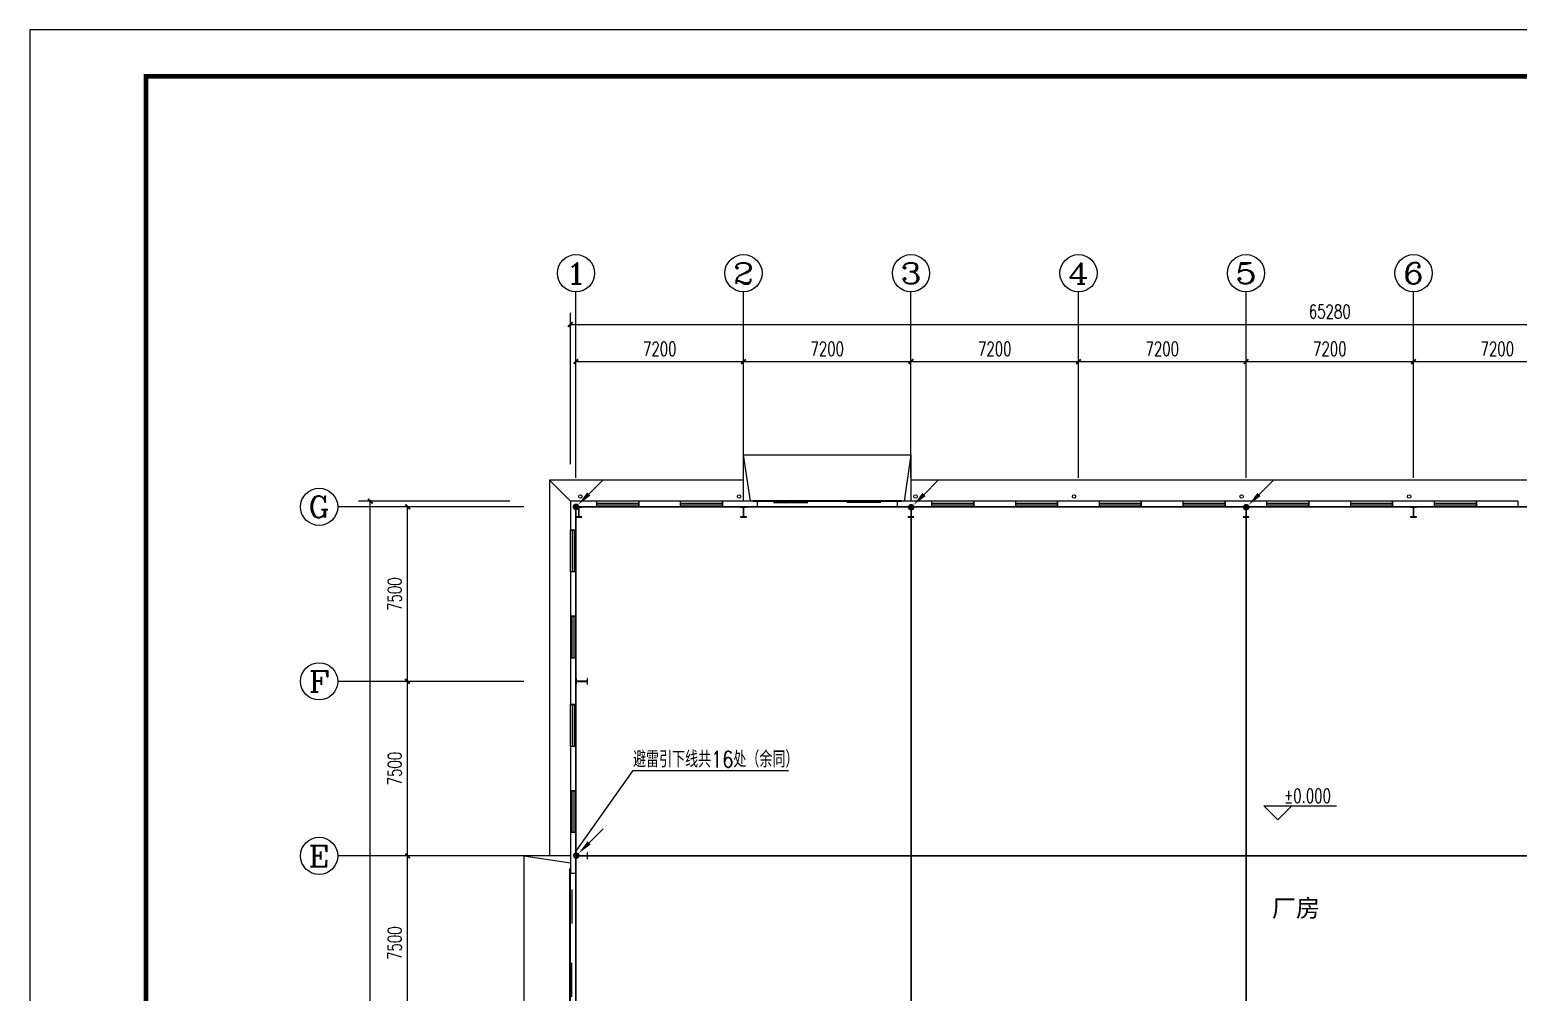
# Model space of a CAD drawing. Extents: x 4929870 to 5205508, y 4505833 to 4862647.
# Drawn here: x 5086708 to 5150684, y 4731134 to 4772496 of the extents above; entities that cross this region are included whole.
import ezdxf
from ezdxf.enums import TextEntityAlignment as Align

# ---------------------------------------------------------------- set-up
doc = ezdxf.new("R2010")
doc.units = 0
doc.header["$LTSCALE"] = 1000
doc.header["$MEASUREMENT"] = 0
doc.linetypes.add('30', pattern=[0])
doc.layers.get('0').update_dxf_attribs({"color": 4, "linetype": 'CONTINUOUS'})
doc.layers.get('Defpoints').update_dxf_attribs({"linetype": 'CONTINUOUS'})
for name, color, linetype in [('AXIS', 3, 'CONTINUOUS'), ('AXIS_TEXT', 7, 'CONTINUOUS'), ('COLUMN', 9, 'CONTINUOUS'), ('DIM_ELEV', 3, 'CONTINUOUS'), ('EVTR', 2, 'CONTINUOUS'), ('killer_tk3.0000', 1, 'CONTINUOUS'), ('LWIRE', 4, 'CONTINUOUS'), ('PUB_TEXT', 7, 'CONTINUOUS'), ('PUB_TITLE', 4, 'CONTINUOUS'), ('WALL', 5, 'CONTINUOUS'), ('WINDOW', 4, 'CONTINUOUS'), ('WIRE-接地', 4, 'CONTINUOUS')]:
    doc.layers.add(name, color=color, linetype=linetype)
doc.styles.add('_HZTXT', font='TXT', dxfattribs={"width": 0.8, "bigfont": 'HZTXT'})
doc.styles.add('_TCH_AXIS', font='COMPLEX', dxfattribs={"bigfont": 'GBCBIG'})
doc.styles.add('_TCH_DIM', font='SIMPLEX', dxfattribs={"bigfont": 'GBCBIG'})
doc.styles.add('_TCH_DIM_T3', font='SIMPLEX', dxfattribs={"width": 0.705882, "bigfont": 'GBCBIG'})
doc.styles.add('COMPLEX', font='COMPLEX')
doc.styles.get("Standard").update_dxf_attribs({"font": 'GBENOR', "bigfont": 'GBCBIG'})
doc.styles.add('TG_LINETYPE', font='SIMPLEX', dxfattribs={"width": 0.8, "height": 3, "bigfont": 'HZTXT'})
doc.styles.add('宋体', font='')
doc.styles.get('宋体').set_extended_font_data('NSimSun')
doc.linetypes.add('TG_E', pattern='A,2,-0.4,["E",TG_LINETYPE,S=0.1,R=0,X=-0.28,Y=-0.15],0', length=2.4)
doc.dimstyles.new('_TCH_ARCH&&200', dxfattribs={"dimtxt": 595, "dimasz": 200, "dimexe": 500, "dimexo": 600, "dimgap": 252.5, "dimtad": 1, "dimdec": 0, "dimzin": 0, "dimdsep": 46, "dimtxsty": '_TCH_DIM_T3', "dimblk": 'ARCHTICK', "dimcen": 0.09, "dimclrt": 7, "dimazin": 2, "dimtfac": 1, "dimtdec": 0, "dimtix": 1, "dimtmove": 2, "dimatfit": 3, "dimfxl": 0, "dimtolj": 1, "dimtzin": 0, "dimarcsym": 0})

# ---------------------------------------------------------------- blocks, each defined once
blk = doc.blocks.new('$TelecSys$00000078')
for p, q in [((1.15, 1.15), (0.55, 0.55)), ((0.104, 0.104), (0.104, 0.104)), ((-0.104, -0.104), (-0.104, -0.104))]:
    blk.add_line(p, q)
at = {"const_width": 0.142}
blk.add_lwpolyline([(-0.071, 0, 1), (0.071, 0, 1)], format="xyb", close=True, dxfattribs=at)
blk.add_solid([(0.62, 0.48), (0.48, 0.62), (0.1, 0.1)])
at = {"width": 0.8, "flags": 9}
blk.add_attdef('A', (0, 0), '', height=0.00002, dxfattribs=at)
blk = doc.blocks.new('_ArchTick')
at = {"color": 0, "linetype": 'ByBlock', "const_width": 0.4}
blk.add_lwpolyline([(-0.5, -0.5), (0.5, 0.5)], dxfattribs=at)
blk = doc.blocks.new('*D169')
at = {"layer": 'AXIS', "color": 0, "lineweight": -2}
for p, q in [((5110184, 4753834), (5110184, 4758734)), ((5117384, 4753834), (5117384, 4758734)), ((5110184, 4758234), (5117384, 4758234))]:
    blk.add_line(p, q, dxfattribs=at)
at = {"layer": 'Defpoints', "color": 0}
for p in [(5117384, 4758234), (5110184, 4753234), (5117384, 4753234)]:
    blk.add_point(p, dxfattribs=at)
at = {"layer": 'AXIS', "color": 0, "lineweight": -2, "xscale": 200, "yscale": 200, "zscale": 200, "rotation": 180}
blk.add_blockref('_ArchTick', (5110184, 4758234), dxfattribs=at)
at = {"layer": 'AXIS', "color": 0, "lineweight": -2, "xscale": 200, "yscale": 200, "zscale": 200}
blk.add_blockref('_ArchTick', (5117384, 4758234), dxfattribs=at)
at = {"layer": 'AXIS', "color": 7, "insert": (5113784, 4758784), "char_height": 595, "attachment_point": 5, "style": '_TCH_DIM_T3'}
blk.add_mtext('\\A1;7200', dxfattribs=at)
blk = doc.blocks.new('*D170')
at = {"layer": 'AXIS', "color": 0, "lineweight": -2}
for p, q in [((5117384, 4753834), (5117384, 4758734)), ((5124584, 4753834), (5124584, 4758734)), ((5117384, 4758234), (5124584, 4758234))]:
    blk.add_line(p, q, dxfattribs=at)
at = {"layer": 'Defpoints', "color": 0}
for p in [(5124584, 4758234), (5117384, 4753234), (5124584, 4753234)]:
    blk.add_point(p, dxfattribs=at)
at = {"layer": 'AXIS', "color": 0, "lineweight": -2, "xscale": 200, "yscale": 200, "zscale": 200, "rotation": 180}
blk.add_blockref('_ArchTick', (5117384, 4758234), dxfattribs=at)
at = {"layer": 'AXIS', "color": 0, "lineweight": -2, "xscale": 200, "yscale": 200, "zscale": 200}
blk.add_blockref('_ArchTick', (5124584, 4758234), dxfattribs=at)
at = {"layer": 'AXIS', "color": 7, "insert": (5120984, 4758784), "char_height": 595, "attachment_point": 5, "style": '_TCH_DIM_T3'}
blk.add_mtext('\\A1;7200', dxfattribs=at)
blk = doc.blocks.new('*D171')
at = {"layer": 'AXIS', "color": 0, "lineweight": -2}
for p, q in [((5124584, 4753834), (5124584, 4758734)), ((5131784, 4753834), (5131784, 4758734)), ((5124584, 4758234), (5131784, 4758234))]:
    blk.add_line(p, q, dxfattribs=at)
at = {"layer": 'Defpoints', "color": 0}
for p in [(5131784, 4758234), (5124584, 4753234), (5131784, 4753234)]:
    blk.add_point(p, dxfattribs=at)
at = {"layer": 'AXIS', "color": 0, "lineweight": -2, "xscale": 200, "yscale": 200, "zscale": 200, "rotation": 180}
blk.add_blockref('_ArchTick', (5124584, 4758234), dxfattribs=at)
at = {"layer": 'AXIS', "color": 0, "lineweight": -2, "xscale": 200, "yscale": 200, "zscale": 200}
blk.add_blockref('_ArchTick', (5131784, 4758234), dxfattribs=at)
at = {"layer": 'AXIS', "color": 7, "insert": (5128184, 4758784), "char_height": 595, "attachment_point": 5, "style": '_TCH_DIM_T3'}
blk.add_mtext('\\A1;7200', dxfattribs=at)
blk = doc.blocks.new('*D172')
at = {"layer": 'AXIS', "color": 0, "lineweight": -2}
for p, q in [((5131784, 4753834), (5131784, 4758734)), ((5138984, 4753834), (5138984, 4758734)), ((5131784, 4758234), (5138984, 4758234))]:
    blk.add_line(p, q, dxfattribs=at)
at = {"layer": 'Defpoints', "color": 0}
for p in [(5138984, 4758234), (5131784, 4753234), (5138984, 4753234)]:
    blk.add_point(p, dxfattribs=at)
at = {"layer": 'AXIS', "color": 0, "lineweight": -2, "xscale": 200, "yscale": 200, "zscale": 200, "rotation": 180}
blk.add_blockref('_ArchTick', (5131784, 4758234), dxfattribs=at)
at = {"layer": 'AXIS', "color": 0, "lineweight": -2, "xscale": 200, "yscale": 200, "zscale": 200}
blk.add_blockref('_ArchTick', (5138984, 4758234), dxfattribs=at)
at = {"layer": 'AXIS', "color": 7, "insert": (5135384, 4758784), "char_height": 595, "attachment_point": 5, "style": '_TCH_DIM_T3'}
blk.add_mtext('\\A1;7200', dxfattribs=at)
blk = doc.blocks.new('*D173')
at = {"layer": 'AXIS', "color": 0, "lineweight": -2}
for p, q in [((5138984, 4753834), (5138984, 4758734)), ((5146184, 4753834), (5146184, 4758734)), ((5138984, 4758234), (5146184, 4758234))]:
    blk.add_line(p, q, dxfattribs=at)
at = {"layer": 'Defpoints', "color": 0}
for p in [(5146184, 4758234), (5138984, 4753234), (5146184, 4753234)]:
    blk.add_point(p, dxfattribs=at)
at = {"layer": 'AXIS', "color": 0, "lineweight": -2, "xscale": 200, "yscale": 200, "zscale": 200, "rotation": 180}
blk.add_blockref('_ArchTick', (5138984, 4758234), dxfattribs=at)
at = {"layer": 'AXIS', "color": 0, "lineweight": -2, "xscale": 200, "yscale": 200, "zscale": 200}
blk.add_blockref('_ArchTick', (5146184, 4758234), dxfattribs=at)
at = {"layer": 'AXIS', "color": 7, "insert": (5142584, 4758784), "char_height": 595, "attachment_point": 5, "style": '_TCH_DIM_T3'}
blk.add_mtext('\\A1;7200', dxfattribs=at)
blk = doc.blocks.new('*D174')
at = {"layer": 'AXIS', "color": 0, "lineweight": -2}
for p, q in [((5146184, 4753834), (5146184, 4758734)), ((5153384, 4753834), (5153384, 4758734)), ((5146184, 4758234), (5153384, 4758234))]:
    blk.add_line(p, q, dxfattribs=at)
at = {"layer": 'Defpoints', "color": 0}
for p in [(5153384, 4758234), (5146184, 4753234), (5153384, 4753234)]:
    blk.add_point(p, dxfattribs=at)
at = {"layer": 'AXIS', "color": 0, "lineweight": -2, "xscale": 200, "yscale": 200, "zscale": 200, "rotation": 180}
blk.add_blockref('_ArchTick', (5146184, 4758234), dxfattribs=at)
at = {"layer": 'AXIS', "color": 0, "lineweight": -2, "xscale": 200, "yscale": 200, "zscale": 200}
blk.add_blockref('_ArchTick', (5153384, 4758234), dxfattribs=at)
at = {"layer": 'AXIS', "color": 7, "insert": (5149784, 4758784), "char_height": 595, "attachment_point": 5, "style": '_TCH_DIM_T3'}
blk.add_mtext('\\A1;7200', dxfattribs=at)
blk = doc.blocks.new('*D178')
at = {"layer": 'AXIS', "color": 0, "lineweight": -2}
for p, q in [((5109944, 4753834), (5109944, 4760334)), ((5109944, 4759834), (5175224, 4759834)), ((5175224, 4753834), (5175224, 4760334))]:
    blk.add_line(p, q, dxfattribs=at)
at = {"layer": 'Defpoints', "color": 0}
for p in [(5175224, 4759834), (5109944, 4753234), (5175224, 4753234)]:
    blk.add_point(p, dxfattribs=at)
at = {"layer": 'AXIS', "color": 0, "lineweight": -2, "xscale": 200, "yscale": 200, "zscale": 200, "rotation": 180}
blk.add_blockref('_ArchTick', (5109944, 4759834), dxfattribs=at)
at = {"layer": 'AXIS', "color": 0, "lineweight": -2, "xscale": 200, "yscale": 200, "zscale": 200}
blk.add_blockref('_ArchTick', (5175224, 4759834), dxfattribs=at)
at = {"layer": 'AXIS', "color": 7, "insert": (5142584, 4760384), "char_height": 595, "attachment_point": 5, "style": '_TCH_DIM_T3'}
blk.add_mtext('\\A1;65280', dxfattribs=at)
blk = doc.blocks.new('*D199')
at = {"layer": 'AXIS', "color": 0, "lineweight": -2}
for p, q in [((5107344, 4736994), (5102444, 4736994)), ((5102944, 4729494), (5102944, 4736994)), ((5107344, 4729494), (5102444, 4729494))]:
    blk.add_line(p, q, dxfattribs=at)
at = {"layer": 'Defpoints', "color": 0}
for p in [(5102944, 4736994), (5107944, 4736994), (5107944, 4729494)]:
    blk.add_point(p, dxfattribs=at)
at = {"layer": 'AXIS', "color": 0, "lineweight": -2, "xscale": 200, "yscale": 200, "zscale": 200}
for p, rotation in [((5102944, 4736994), 90), ((5102944, 4729494), 270)]:
    blk.add_blockref('_ArchTick', p, dxfattribs=dict(at, rotation=rotation))
at = {"layer": 'AXIS', "color": 7, "insert": (5102394, 4733244), "char_height": 595, "attachment_point": 5, "rotation": 90, "style": '_TCH_DIM_T3'}
blk.add_mtext('\\A1;7500', dxfattribs=at)
blk = doc.blocks.new('*D200')
at = {"layer": 'AXIS', "color": 0, "lineweight": -2}
for p, q in [((5107344, 4744494), (5102444, 4744494)), ((5102944, 4736994), (5102944, 4744494)), ((5107344, 4736994), (5102444, 4736994))]:
    blk.add_line(p, q, dxfattribs=at)
at = {"layer": 'Defpoints', "color": 0}
for p in [(5102944, 4744494), (5107944, 4744494), (5107944, 4736994)]:
    blk.add_point(p, dxfattribs=at)
at = {"layer": 'AXIS', "color": 0, "lineweight": -2, "xscale": 200, "yscale": 200, "zscale": 200}
for p, rotation in [((5102944, 4744494), 90), ((5102944, 4736994), 270)]:
    blk.add_blockref('_ArchTick', p, dxfattribs=dict(at, rotation=rotation))
at = {"layer": 'AXIS', "color": 7, "insert": (5102394, 4740744), "char_height": 595, "attachment_point": 5, "rotation": 90, "style": '_TCH_DIM_T3'}
blk.add_mtext('\\A1;7500', dxfattribs=at)
blk = doc.blocks.new('*D201')
at = {"layer": 'AXIS', "color": 0, "lineweight": -2}
for p, q in [((5107344, 4751994), (5102444, 4751994)), ((5102944, 4744494), (5102944, 4751994)), ((5107344, 4744494), (5102444, 4744494))]:
    blk.add_line(p, q, dxfattribs=at)
at = {"layer": 'Defpoints', "color": 0}
for p in [(5102944, 4751994), (5107944, 4751994), (5107944, 4744494)]:
    blk.add_point(p, dxfattribs=at)
at = {"layer": 'AXIS', "color": 0, "lineweight": -2, "xscale": 200, "yscale": 200, "zscale": 200}
for p, rotation in [((5102944, 4751994), 90), ((5102944, 4744494), 270)]:
    blk.add_blockref('_ArchTick', p, dxfattribs=dict(at, rotation=rotation))
at = {"layer": 'AXIS', "color": 7, "insert": (5102394, 4748244), "char_height": 595, "attachment_point": 5, "rotation": 90, "style": '_TCH_DIM_T3'}
blk.add_mtext('\\A1;7500', dxfattribs=at)
blk = doc.blocks.new('*D202')
at = {"layer": 'AXIS', "color": 0, "lineweight": -2}
for p, q in [((5107344, 4752234), (5100844, 4752234)), ((5101344, 4706754), (5101344, 4752234)), ((5107344, 4706754), (5100844, 4706754))]:
    blk.add_line(p, q, dxfattribs=at)
at = {"layer": 'Defpoints', "color": 0}
for p in [(5101344, 4752234), (5107944, 4752234), (5107944, 4706754)]:
    blk.add_point(p, dxfattribs=at)
at = {"layer": 'AXIS', "color": 0, "lineweight": -2, "xscale": 200, "yscale": 200, "zscale": 200}
for p, rotation in [((5101344, 4752234), 90), ((5101344, 4706754), 270)]:
    blk.add_blockref('_ArchTick', p, dxfattribs=dict(at, rotation=rotation))
at = {"layer": 'AXIS', "color": 7, "insert": (5100794, 4729494), "char_height": 595, "attachment_point": 5, "rotation": 90, "style": '_TCH_DIM_T3'}
blk.add_mtext('\\A1;45480', dxfattribs=at)
blk = doc.blocks.new('$TCHSYS$WIN2D')
for p, q in [((-0.5, 0.5), (0.5, 0.5)), ((-0.5, 0.5), (-0.5, -0.5)), ((0.5, 0.5), (0.5, -0.5)), ((0.5, 0.167), (-0.5, 0.167)), ((0.5, -0.167), (-0.5, -0.167)), ((-0.5, -0.5), (0.5, -0.5))]:
    blk.add_line(p, q)
blk = doc.blocks.new('$DorLib2D$00000130')
at = {"color": 0, "linetype": 'Continuous'}
for p, q in [((-0.533, 0.66), (-0.533, 0.513)), ((0, 0.66), (-0.533, 0.66)), ((0, 0.513), (0, 0.66)), ((0.533, 0.66), (0, 0.66)), ((0.533, 0.66), (0.533, 0.513)), ((0, 0.513), (-0.533, 0.513)), ((0.533, 0.513), (0, 0.513)), ((-0.385, 0.269), (-0.14, 0.269)), ((-0.385, 0.269), (-0.3, 0.214)), ((-0.3, 0.214), (-0.3, 0.269)), ((0.385, 0.269), (0.14, 0.269)), ((0.3, 0.214), (0.3, 0.269)), ((0.385, 0.269), (0.3, 0.214))]:
    blk.add_line(p, q, dxfattribs=at)
blk = doc.blocks.new('_AXISO')
blk.add_circle((0, 0), 0.5)
at = {"layer": 'AXIS_TEXT', "style": 'COMPLEX', "width": 1.041667}
blk.add_attdef('A', text='', height=0.56, dxfattribs=at).set_placement((-0.25, -0.28), (0.25, -0.28), align=Align.FIT)

msp = doc.modelspace()

# ---------------------------------------------------------------- linework, layer by layer
at = {"color": 0}
msp.add_line((5110183.9, 4737188.4), (5112637, 4740666.9), dxfattribs=at)
msp.add_line((5107943.9, 4736993.6), (5109943.9, 4736693.6))
for points in [[(5117383.9, 4752233.6), (5117383.9, 4754233.6), (5124583.9, 4754233.6), (5124583.9, 4752233.6)], [(5117683.9, 4752233.6), (5117383.9, 4754233.6), (5124583.9, 4754233.6), (5124283.9, 4752233.6)], [(5117383.9, 4753133.6), (5109043.9, 4753133.6), (5109043.9, 4736993.6)], [(5109943.9, 4752233.6), (5109043.9, 4753133.6)], [(5160583.9, 4753133.6), (5124583.9, 4753133.6)], [(5109943.9, 4736993.6), (5107943.9, 4736993.6), (5107943.9, 4729493.6), (5109943.9, 4729493.6)]]:
    msp.add_lwpolyline(points)
at = {"layer": 'AXIS'}
for p, q in [((5110183.9, 4753233.6), (5110183.9, 4761233.6)), ((5117383.9, 4753233.6), (5117383.9, 4761233.6)), ((5124583.9, 4753233.6), (5124583.9, 4761233.6)), ((5131783.9, 4753233.6), (5131783.9, 4761233.6)), ((5138983.9, 4753233.6), (5138983.9, 4761233.6)), ((5146183.9, 4753233.6), (5146183.9, 4761233.6)), ((5107943.9, 4751993.6), (5099943.9, 4751993.6)), ((5107943.9, 4744493.6), (5099943.9, 4744493.6)), ((5107943.9, 4736993.6), (5099943.9, 4736993.6))]:
    msp.add_line(p, q, dxfattribs=at)
at = {"layer": 'COLUMN', "color": 5}
for p, q in [((5110433.9, 4751993.6), (5110183.9, 4751993.6)), ((5110183.9, 4751993.6), (5110183.9, 4751975.6)), ((5110183.9, 4751975.6), (5110298.9, 4751975.6)), ((5110298.9, 4751561.6), (5110183.9, 4751561.6)), ((5110183.9, 4751561.6), (5110183.9, 4751543.6)), ((5110183.9, 4751543.6), (5110433.9, 4751543.6)), ((5110298.9, 4751975.6), (5110303.9, 4751970.6)), ((5110303.9, 4751566.6), (5110298.9, 4751561.6)), ((5110303.9, 4751970.6), (5110303.9, 4751566.6)), ((5110313.9, 4751970.6), (5110318.9, 4751975.6)), ((5110313.9, 4751566.6), (5110313.9, 4751970.6)), ((5110318.9, 4751561.6), (5110313.9, 4751566.6)), ((5110318.9, 4751975.6), (5110433.9, 4751975.6)), ((5110433.9, 4751561.6), (5110318.9, 4751561.6)), ((5110433.9, 4751975.6), (5110433.9, 4751993.6)), ((5110433.9, 4751543.6), (5110433.9, 4751561.6)), ((5117508.9, 4751993.6), (5117258.9, 4751993.6)), ((5117258.9, 4751993.6), (5117258.9, 4751975.6)), ((5117258.9, 4751975.6), (5117373.9, 4751975.6)), ((5117373.9, 4751561.6), (5117258.9, 4751561.6)), ((5117258.9, 4751561.6), (5117258.9, 4751543.6)), ((5117258.9, 4751543.6), (5117508.9, 4751543.6)), ((5117373.9, 4751975.6), (5117378.9, 4751970.6)), ((5117378.9, 4751566.6), (5117373.9, 4751561.6)), ((5117378.9, 4751970.6), (5117378.9, 4751566.6)), ((5117388.9, 4751970.6), (5117393.9, 4751975.6)), ((5117388.9, 4751566.6), (5117388.9, 4751970.6)), ((5117393.9, 4751561.6), (5117388.9, 4751566.6)), ((5117393.9, 4751975.6), (5117508.9, 4751975.6)), ((5117508.9, 4751561.6), (5117393.9, 4751561.6)), ((5117508.9, 4751975.6), (5117508.9, 4751993.6)), ((5117508.9, 4751543.6), (5117508.9, 4751561.6)), ((5124708.9, 4751993.6), (5124458.9, 4751993.6)), ((5124458.9, 4751993.6), (5124458.9, 4751975.6)), ((5124458.9, 4751975.6), (5124573.9, 4751975.6)), ((5124573.9, 4751561.6), (5124458.9, 4751561.6)), ((5124458.9, 4751561.6), (5124458.9, 4751543.6)), ((5124458.9, 4751543.6), (5124708.9, 4751543.6)), ((5124573.9, 4751975.6), (5124578.9, 4751970.6)), ((5124578.9, 4751566.6), (5124573.9, 4751561.6)), ((5124578.9, 4751970.6), (5124578.9, 4751566.6)), ((5124588.9, 4751970.6), (5124593.9, 4751975.6)), ((5124588.9, 4751566.6), (5124588.9, 4751970.6)), ((5124593.9, 4751561.6), (5124588.9, 4751566.6)), ((5124593.9, 4751975.6), (5124708.9, 4751975.6)), ((5124708.9, 4751561.6), (5124593.9, 4751561.6)), ((5124708.9, 4751975.6), (5124708.9, 4751993.6)), ((5124708.9, 4751543.6), (5124708.9, 4751561.6)), ((5139108.9, 4751993.6), (5138858.9, 4751993.6)), ((5138858.9, 4751993.6), (5138858.9, 4751975.6)), ((5138858.9, 4751975.6), (5138973.9, 4751975.6)), ((5138973.9, 4751561.6), (5138858.9, 4751561.6)), ((5138858.9, 4751561.6), (5138858.9, 4751543.6)), ((5138858.9, 4751543.6), (5139108.9, 4751543.6)), ((5138973.9, 4751975.6), (5138978.9, 4751970.6)), ((5138978.9, 4751566.6), (5138973.9, 4751561.6)), ((5138978.9, 4751970.6), (5138978.9, 4751566.6)), ((5138988.9, 4751970.6), (5138993.9, 4751975.6)), ((5138988.9, 4751566.6), (5138988.9, 4751970.6)), ((5138993.9, 4751561.6), (5138988.9, 4751566.6)), ((5138993.9, 4751975.6), (5139108.9, 4751975.6)), ((5139108.9, 4751561.6), (5138993.9, 4751561.6)), ((5139108.9, 4751975.6), (5139108.9, 4751993.6)), ((5139108.9, 4751543.6), (5139108.9, 4751561.6)), ((5146308.9, 4751993.6), (5146058.9, 4751993.6)), ((5146058.9, 4751993.6), (5146058.9, 4751975.6)), ((5146058.9, 4751975.6), (5146173.9, 4751975.6)), ((5146173.9, 4751561.6), (5146058.9, 4751561.6)), ((5146058.9, 4751561.6), (5146058.9, 4751543.6)), ((5146058.9, 4751543.6), (5146308.9, 4751543.6)), ((5146173.9, 4751975.6), (5146178.9, 4751970.6)), ((5146178.9, 4751566.6), (5146173.9, 4751561.6)), ((5146178.9, 4751970.6), (5146178.9, 4751566.6)), ((5146188.9, 4751970.6), (5146193.9, 4751975.6)), ((5146188.9, 4751566.6), (5146188.9, 4751970.6)), ((5146193.9, 4751561.6), (5146188.9, 4751566.6)), ((5146193.9, 4751975.6), (5146308.9, 4751975.6)), ((5146308.9, 4751561.6), (5146193.9, 4751561.6)), ((5146308.9, 4751975.6), (5146308.9, 4751993.6)), ((5146308.9, 4751543.6), (5146308.9, 4751561.6)), ((5110199.9, 4744618.6), (5110183.9, 4744618.6)), ((5110183.9, 4744618.6), (5110183.9, 4744368.6)), ((5110199.9, 4744503.6), (5110199.9, 4744618.6)), ((5110204.9, 4744498.6), (5110199.9, 4744503.6)), ((5110199.9, 4744483.6), (5110204.9, 4744488.6)), ((5110199.9, 4744368.6), (5110199.9, 4744483.6)), ((5110662.9, 4744498.6), (5110204.9, 4744498.6)), ((5110204.9, 4744488.6), (5110662.9, 4744488.6)), ((5110667.9, 4744503.6), (5110662.9, 4744498.6)), ((5110662.9, 4744488.6), (5110667.9, 4744483.6)), ((5110683.9, 4744618.6), (5110667.9, 4744618.6)), ((5110667.9, 4744618.6), (5110667.9, 4744503.6)), ((5110667.9, 4744483.6), (5110667.9, 4744368.6)), ((5110683.9, 4744368.6), (5110683.9, 4744618.6)), ((5110183.9, 4744368.6), (5110199.9, 4744368.6)), ((5110667.9, 4744368.6), (5110683.9, 4744368.6)), ((5110199.9, 4737118.6), (5110183.9, 4737118.6)), ((5110183.9, 4737118.6), (5110183.9, 4736868.6)), ((5110183.9, 4736868.6), (5110199.9, 4736868.6)), ((5110199.9, 4737003.6), (5110199.9, 4737118.6)), ((5110204.9, 4736998.6), (5110199.9, 4737003.6)), ((5110199.9, 4736983.6), (5110204.9, 4736988.6)), ((5110199.9, 4736868.6), (5110199.9, 4736983.6)), ((5110662.9, 4736998.6), (5110204.9, 4736998.6)), ((5110204.9, 4736988.6), (5110662.9, 4736988.6)), ((5110667.9, 4737003.6), (5110662.9, 4736998.6)), ((5110662.9, 4736988.6), (5110667.9, 4736983.6)), ((5110683.9, 4737118.6), (5110667.9, 4737118.6)), ((5110667.9, 4737118.6), (5110667.9, 4737003.6)), ((5110667.9, 4736983.6), (5110667.9, 4736868.6)), ((5110667.9, 4736868.6), (5110683.9, 4736868.6)), ((5110683.9, 4736868.6), (5110683.9, 4737118.6))]:
    msp.add_line(p, q, dxfattribs=at)
at = {"layer": 'DIM_ELEV'}
for p, q in [((5140348.9, 4738539.3), (5139748.9, 4739139.3)), ((5139748.9, 4739139.3), (5142878.9, 4739139.3)), ((5140348.9, 4738539.3), (5140948.9, 4739139.3))]:
    msp.add_line(p, q, dxfattribs=at)
at = {"layer": 'EVTR'}
for centre in [(5110373.5, 4752438.1), (5117194.3, 4752438.1), (5124775.5, 4752438.1), (5131594.3, 4752438.1), (5138794.3, 4752438.1), (5145994.3, 4752438.1)]:
    msp.add_circle(centre, 75, dxfattribs=at)
at = {"layer": 'killer_tk3.0000', "color": 4, "linetype": '30', "ltscale": 0.02}
msp.add_line((5112637, 4740666.9), (5119323.6, 4740666.9), dxfattribs=at)
at = {"layer": 'PUB_TITLE'}
msp.add_lwpolyline([(5086707.7, 4688496.1), (5205507.7, 4688496.1), (5205507.7, 4772496.1), (5086707.7, 4772496.1)], close=True, dxfattribs=at)
at = {"layer": 'PUB_TITLE', "const_width": 200}
msp.add_lwpolyline([(5091707.7, 4690496.1), (5203507.7, 4690496.1), (5203507.7, 4770496.1), (5091707.7, 4770496.1)], close=True, dxfattribs=at)
at = {"layer": 'WALL'}
for p, q in [((5109943.9, 4752233.6), (5109943.9, 4750993.6)), ((5111083.9, 4752233.6), (5109943.9, 4752233.6)), ((5111083.9, 4751993.6), (5111083.9, 4752233.6)), ((5114683.9, 4752233.6), (5112883.9, 4752233.6)), ((5112883.9, 4752233.6), (5112883.9, 4751993.6)), ((5114683.9, 4751993.6), (5114683.9, 4752233.6)), ((5117383.9, 4752233.6), (5116483.9, 4752233.6)), ((5116483.9, 4752233.6), (5116483.9, 4751993.6)), ((5117983.9, 4752233.6), (5117383.9, 4752233.6)), ((5117983.9, 4751993.6), (5117983.9, 4752233.6)), ((5124583.9, 4752233.6), (5123983.9, 4752233.6)), ((5123983.9, 4752233.6), (5123983.9, 4751993.6)), ((5125483.9, 4752233.6), (5124583.9, 4752233.6)), ((5125483.9, 4751993.6), (5125483.9, 4752233.6)), ((5129083.9, 4752233.6), (5127283.9, 4752233.6)), ((5127283.9, 4752233.6), (5127283.9, 4751993.6)), ((5129083.9, 4751993.6), (5129083.9, 4752233.6)), ((5132683.9, 4752233.6), (5130883.9, 4752233.6)), ((5130883.9, 4752233.6), (5130883.9, 4751993.6)), ((5132683.9, 4751993.6), (5132683.9, 4752233.6)), ((5136283.9, 4752233.6), (5134483.9, 4752233.6)), ((5134483.9, 4752233.6), (5134483.9, 4751993.6)), ((5136283.9, 4751993.6), (5136283.9, 4752233.6)), ((5138983.9, 4752233.6), (5138083.9, 4752233.6)), ((5138083.9, 4752233.6), (5138083.9, 4751993.6)), ((5139883.9, 4752233.6), (5138983.9, 4752233.6)), ((5139883.9, 4751993.6), (5139883.9, 4752233.6)), ((5143483.9, 4752233.6), (5141683.9, 4752233.6)), ((5141683.9, 4752233.6), (5141683.9, 4751993.6)), ((5143483.9, 4751993.6), (5143483.9, 4752233.6)), ((5146183.9, 4752233.6), (5145283.9, 4752233.6)), ((5145283.9, 4752233.6), (5145283.9, 4751993.6)), ((5147083.9, 4752233.6), (5146183.9, 4752233.6)), ((5147083.9, 4751993.6), (5147083.9, 4752233.6)), ((5150683.9, 4752233.6), (5148883.9, 4752233.6)), ((5148883.9, 4752233.6), (5148883.9, 4751993.6)), ((5150683.9, 4751993.6), (5150683.9, 4752233.6)), ((5110183.9, 4751561.6), (5110183.9, 4751975.6)), ((5110183.9, 4750993.6), (5110183.9, 4751543.6)), ((5110433.9, 4751993.6), (5111083.9, 4751993.6)), ((5112883.9, 4751993.6), (5114683.9, 4751993.6)), ((5116483.9, 4751993.6), (5117258.9, 4751993.6)), ((5117508.9, 4751993.6), (5117983.9, 4751993.6)), ((5123983.9, 4751993.6), (5124458.9, 4751993.6)), ((5124708.9, 4751993.6), (5125483.9, 4751993.6)), ((5127283.9, 4751993.6), (5129083.9, 4751993.6)), ((5130883.9, 4751993.6), (5132683.9, 4751993.6)), ((5134483.9, 4751993.6), (5136283.9, 4751993.6)), ((5138083.9, 4751993.6), (5138858.9, 4751993.6)), ((5139108.9, 4751993.6), (5139883.9, 4751993.6)), ((5141683.9, 4751993.6), (5143483.9, 4751993.6)), ((5145283.9, 4751993.6), (5146058.9, 4751993.6)), ((5146308.9, 4751993.6), (5147083.9, 4751993.6)), ((5148883.9, 4751993.6), (5150683.9, 4751993.6)), ((5109943.9, 4750993.6), (5110183.9, 4750993.6)), ((5109943.9, 4749193.6), (5109943.9, 4747293.6)), ((5110183.9, 4749193.6), (5109943.9, 4749193.6)), ((5110183.9, 4747293.6), (5110183.9, 4749193.6)), ((5109943.9, 4747293.6), (5110183.9, 4747293.6)), ((5110183.9, 4745493.6), (5109943.9, 4745493.6)), ((5109943.9, 4745493.6), (5109943.9, 4744493.6)), ((5110183.9, 4744618.6), (5110183.9, 4745493.6)), ((5109943.9, 4744493.6), (5109943.9, 4743493.6)), ((5110183.9, 4743493.6), (5110183.9, 4744368.6)), ((5109943.9, 4743493.6), (5110183.9, 4743493.6)), ((5109943.9, 4741693.6), (5109943.9, 4739793.6)), ((5110183.9, 4741693.6), (5109943.9, 4741693.6)), ((5110183.9, 4739793.6), (5110183.9, 4741693.6)), ((5109943.9, 4739793.6), (5110183.9, 4739793.6)), ((5110183.9, 4737993.6), (5109943.9, 4737993.6)), ((5109943.9, 4737993.6), (5109943.9, 4736993.6)), ((5110183.9, 4737118.6), (5110183.9, 4737993.6)), ((5109943.9, 4736993.6), (5109943.9, 4736243.6)), ((5110183.9, 4736243.6), (5110183.9, 4736868.6)), ((5109943.9, 4736243.6), (5110183.9, 4736243.6))]:
    msp.add_line(p, q, dxfattribs=at)
at = {"layer": 'WIRE-接地', "linetype": 'TG_E', "const_width": 70}
for points in [[(5110183.9, 4751993.6), (5110183.9, 4706993.6), (5174983.9, 4706993.6), (5174983.9, 4751993.6), (5110183.9, 4751993.6)], [(5124588.9, 4751993.6), (5124588.9, 4706993.6)], [(5138988.9, 4751993.6), (5138988.9, 4706993.6)], [(5110183.9, 4736993.6), (5174983.9, 4736993.6)]]:
    msp.add_lwpolyline(points, dxfattribs=at)

# ---------------------------------------------------------------- block references
at = {"layer": 'AXIS'}
ref = msp.add_blockref('_AXISO', (5110183.9, 4762033.6), dxfattribs=dict(at, xscale=1600, yscale=1600, zscale=1600))
ref.add_attrib('A', '1', dxfattribs={"layer": 'AXIS_TEXT', "height": 905.1, "style": '_TCH_AXIS', "width": 2.333333}).set_placement((5109731.4, 4761581), (5110636.4, 4761581), align=Align.FIT)
ref = msp.add_blockref('_AXISO', (5117383.9, 4762033.6), dxfattribs=dict(at, xscale=1600, yscale=1600, zscale=1600))
ref.add_attrib('A', '2', dxfattribs={"layer": 'AXIS_TEXT', "height": 905.1, "style": '_TCH_AXIS', "width": 1.5}).set_placement((5116931.4, 4761581), (5117836.4, 4761581), align=Align.FIT)
ref = msp.add_blockref('_AXISO', (5124583.9, 4762033.6), dxfattribs=dict(at, xscale=1600, yscale=1600, zscale=1600))
ref.add_attrib('A', '3', dxfattribs={"layer": 'AXIS_TEXT', "height": 905.1, "style": '_TCH_AXIS', "width": 1.5}).set_placement((5124131.4, 4761581), (5125036.4, 4761581), align=Align.FIT)
ref = msp.add_blockref('_AXISO', (5131783.9, 4762033.6), dxfattribs=dict(at, xscale=1600, yscale=1600, zscale=1600))
ref.add_attrib('A', '4', dxfattribs={"layer": 'AXIS_TEXT', "height": 905.1, "style": '_TCH_AXIS', "width": 1.3125}).set_placement((5131331.4, 4761581), (5132236.4, 4761581), align=Align.FIT)
ref = msp.add_blockref('_AXISO', (5138983.9, 4762033.6), dxfattribs=dict(at, xscale=1600, yscale=1600, zscale=1600))
ref.add_attrib('A', '5', dxfattribs={"layer": 'AXIS_TEXT', "height": 905.1, "style": '_TCH_AXIS', "width": 1.5}).set_placement((5138531.4, 4761581), (5139436.4, 4761581), align=Align.FIT)
ref = msp.add_blockref('_AXISO', (5146183.9, 4762033.6), dxfattribs=dict(at, xscale=1600, yscale=1600, zscale=1600))
ref.add_attrib('A', '6', dxfattribs={"layer": 'AXIS_TEXT', "height": 905.1, "style": '_TCH_AXIS', "width": 1.5}).set_placement((5145731.4, 4761581), (5146636.4, 4761581), align=Align.FIT)
ref = msp.add_blockref('_AXISO', (5099143.9, 4751993.6), dxfattribs=dict(at, xscale=1600, yscale=1600, zscale=1600))
ref.add_attrib('A', 'G', dxfattribs={"layer": 'AXIS_TEXT', "height": 905.1, "style": '_TCH_AXIS', "width": 1.166667}).set_placement((5098691.4, 4751541), (5099596.4, 4751541), align=Align.FIT)
ref = msp.add_blockref('_AXISO', (5099143.9, 4744493.6), dxfattribs=dict(at, xscale=1600, yscale=1600, zscale=1600))
ref.add_attrib('A', 'F', dxfattribs={"layer": 'AXIS_TEXT', "height": 905.1, "style": '_TCH_AXIS', "width": 1.3125}).set_placement((5098691.4, 4744041), (5099596.4, 4744041), align=Align.FIT)
ref = msp.add_blockref('_AXISO', (5099143.9, 4736993.6), dxfattribs=dict(at, xscale=1600, yscale=1600, zscale=1600))
ref.add_attrib('A', 'E', dxfattribs={"layer": 'AXIS_TEXT', "height": 905.1, "style": '_TCH_AXIS', "width": 1.3125}).set_placement((5098691.4, 4736541), (5099596.4, 4736541), align=Align.FIT)
at = {"layer": 'LWIRE', "color": 0, "xscale": 1000, "yscale": 1000, "zscale": 1000}
for p in [(5110183.9, 4751993.6), (5124593.9, 4751975.6), (5138993.9, 4751975.6), (5110199.9, 4737003.6)]:
    msp.add_blockref('$TelecSys$00000078', p, dxfattribs=at)
at = {"layer": 'WINDOW'}
for name, p, xscale, yscale, zscale, rotation in [('$TCHSYS$WIN2D', (5111983.9, 4752113.6), 1800, 240, 1800, 179.9999999997925), ('$TCHSYS$WIN2D', (5115583.9, 4752113.6), 1800, 240, 1800, 179.9999999997925), ('$DorLib2D$00000130', (5120983.9, 4752113.6), 6000, -240, 6000, 179.9999999997777), ('$TCHSYS$WIN2D', (5126383.9, 4752113.6), 1800, 240, 1800, 179.9999999997888), ('$TCHSYS$WIN2D', (5129983.9, 4752113.6), 1800, 240, 1800, 179.9999999997888), ('$TCHSYS$WIN2D', (5133583.9, 4752113.6), 1800, 240, 1800, 179.9999999997888), ('$TCHSYS$WIN2D', (5137183.9, 4752113.6), 1800, 240, 1800, 179.9999999997888), ('$TCHSYS$WIN2D', (5140783.9, 4752113.6), 1800, 240, 1800, 179.9999999997851), ('$TCHSYS$WIN2D', (5144383.9, 4752113.6), 1800, 240, 1800, 179.9999999997851), ('$TCHSYS$WIN2D', (5147983.9, 4752113.6), 1800, 240, 1800, 179.9999999997851), ('$TCHSYS$WIN2D', (5110063.9, 4750093.6), -1800, 240, -1800, 269.9999999999928), ('$TCHSYS$WIN2D', (5110063.9, 4746393.6), 1800, 240, 1800, 269.9999999999928), ('$TCHSYS$WIN2D', (5110063.9, 4742593.6), -1800, 240, -1800, 270), ('$TCHSYS$WIN2D', (5110063.9, 4738893.6), 1800, 240, 1800, 270), ('$DorLib2D$00000130', (5110063.9, 4733243.6), -6000, -240, -6000, 269.9999999999964)]:
    msp.add_blockref(name, p, dxfattribs=dict(at, xscale=xscale, yscale=yscale, zscale=zscale, rotation=rotation))

# ---------------------------------------------------------------- texts
at = {"layer": 'DIM_ELEV', "color": 7, "style": '_TCH_DIM', "width": 0.705882}
msp.add_text('%%P0.000', height=595, dxfattribs=at).set_placement((5140618.9, 4739279.3))
at = {"layer": 'PUB_TEXT', "color": 3, "style": '_HZTXT', "width": 0.8}
msp.add_text('避雷引下线共16处（余同）', height=698.88, dxfattribs=at).set_placement((5112637, 4740794.8))
at = {"layer": 'PUB_TEXT', "style": '宋体'}
msp.add_text('厂房', height=759.49, dxfattribs=at).set_placement((5140093.7, 4734371.5))

# ---------------------------------------------------------------- dimensions: what is measured, and where the dimension line sits
at = {"layer": 'AXIS'}
for p1, p2, distance, picture, middle in [((5109943.9, 4753233.6), (5175223.9, 4753233.6), 6600, '*D178', (5142583.9, 4760383.6)), ((5110183.9, 4753233.6), (5117383.9, 4753233.6), 5000, '*D169', (5113783.9, 4758783.6)), ((5117383.9, 4753233.6), (5124583.9, 4753233.6), 5000, '*D170', (5120983.9, 4758783.6)), ((5124583.9, 4753233.6), (5131783.9, 4753233.6), 5000, '*D171', (5128183.9, 4758783.6)), ((5131783.9, 4753233.6), (5138983.9, 4753233.6), 5000, '*D172', (5135383.9, 4758783.6)), ((5138983.9, 4753233.6), (5146183.9, 4753233.6), 5000, '*D173', (5142583.9, 4758783.6)), ((5146183.9, 4753233.6), (5153383.9, 4753233.6), 5000, '*D174', (5149783.9, 4758783.6)), ((5107943.9, 4706753.6), (5107943.9, 4752233.6), 6600, '*D202', (5100793.9, 4729493.6)), ((5107943.9, 4744493.6), (5107943.9, 4751993.6), 5000, '*D201', (5102393.9, 4748243.6)), ((5107943.9, 4736993.6), (5107943.9, 4744493.6), 5000, '*D200', (5102393.9, 4740743.6)), ((5107943.9, 4729493.6), (5107943.9, 4736993.6), 5000, '*D199', (5102393.9, 4733243.6))]:
    dim = msp.add_aligned_dim(p1=p1, p2=p2, distance=distance, dimstyle='_TCH_ARCH&&200', dxfattribs=at)
    dim.commit()
    dim.dimension.update_dxf_attribs({"geometry": picture, "text_midpoint": middle})

doc.saveas('drawing.dxf')
